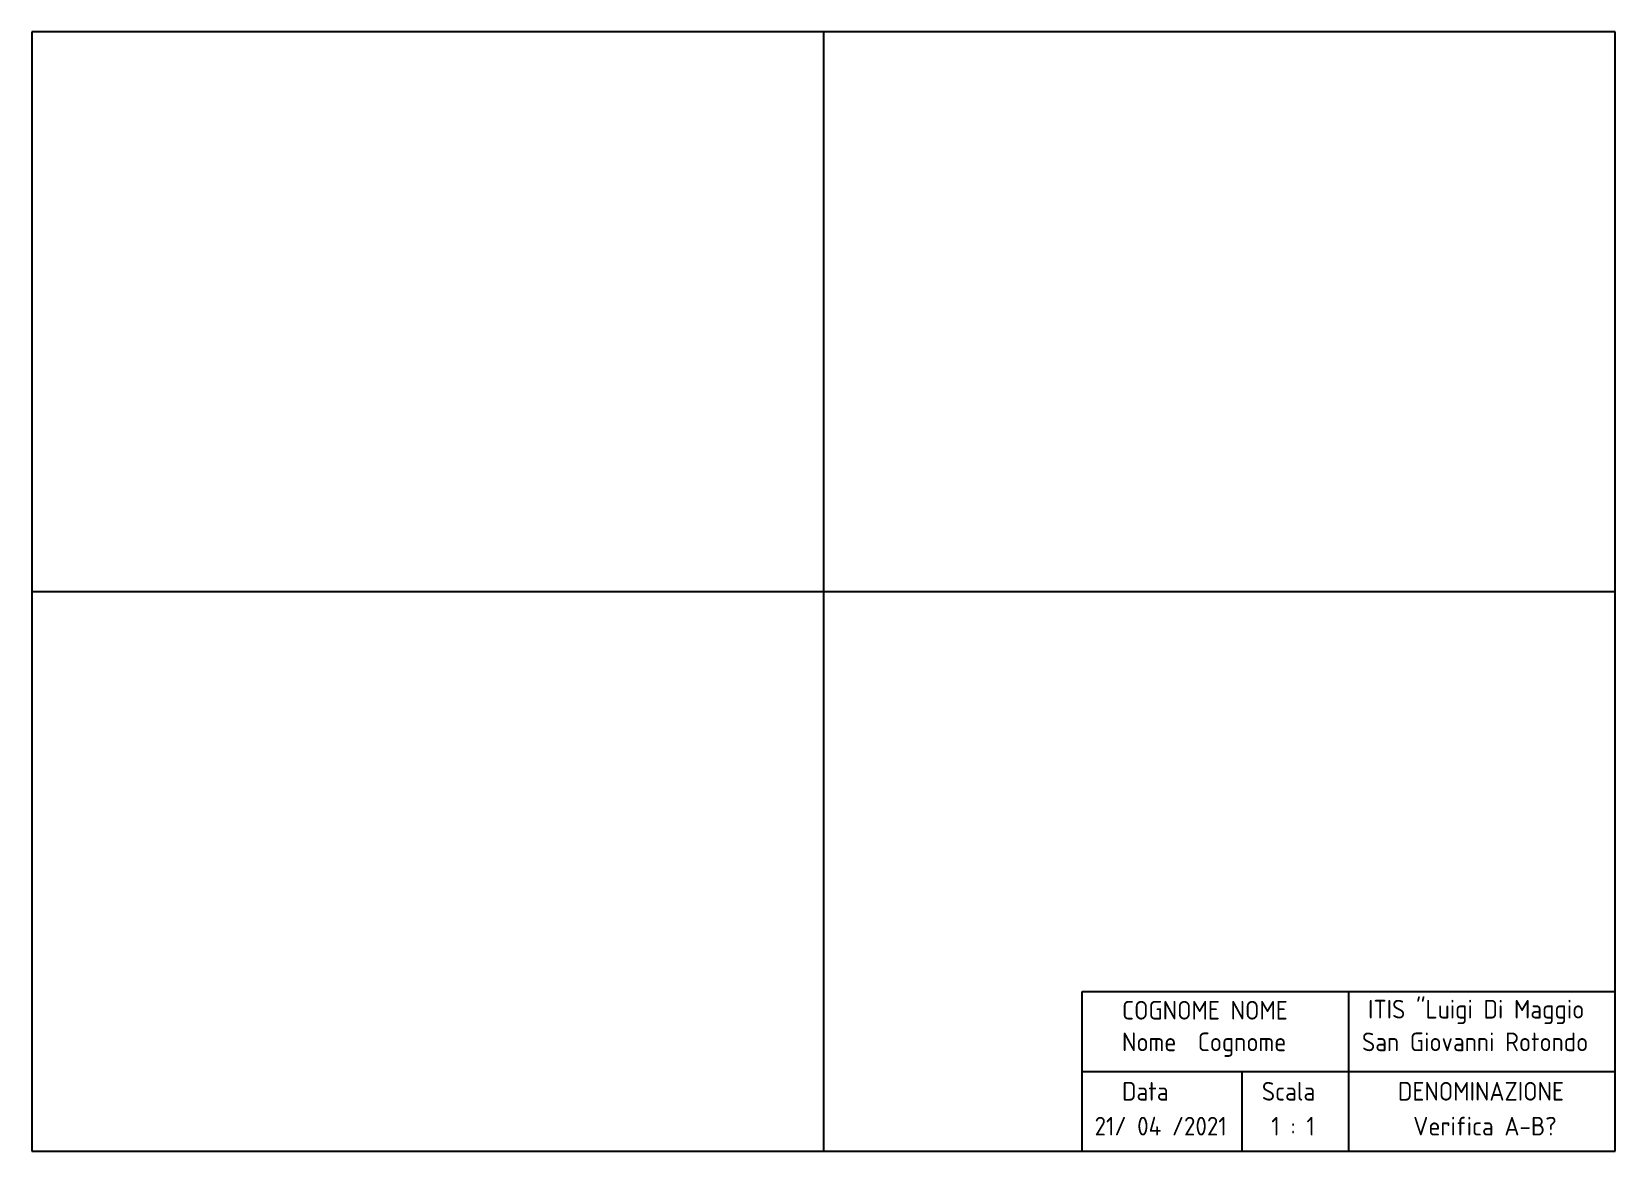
# Model space of a CAD drawing. Header units: millimetres. Extents: x 0 to 297, y 0 to 210.
import ezdxf

# ---------------------------------------------------------------- set-up
doc = ezdxf.new("R2010")
doc.units = ezdxf.units.MM
doc.styles.get("Standard").update_dxf_attribs({"font": 'arial.ttf'})

msp = doc.modelspace()

# ---------------------------------------------------------------- linework, layer by layer
for p, q in [((297, 210), (0, 210)), ((0, 210), (0, 0)), ((148.5, 210), (148.5, 0)), ((297, 0), (297, 210)), ((0, 105), (297, 105)), ((197, 0), (197, 30)), ((197, 30), (297, 30)), ((247, 0), (247, 30)), ((197, 15), (297, 15)), ((227, 0), (227, 15)), ((0, 0), (297, 0))]:
    msp.add_line(p, q)

# ---------------------------------------------------------------- texts
at = {"char_height": 3.5, "attachment_point": 1}
for s, insert, width in [('{\\Fisocp.shx;COGNOME NOME}', (204.48, 28.21), 40.9996), ('{\\Fisocp.shx;ITIS "Luigi Di Maggio}', (250.62, 28.41), 40.9996), ('{\\Fisocp.shx;Nome  Cognome}', (204.48, 22.28), 40.9996), ('{\\Fisocp.shx;San Giovanni Rotondo}', (249.49, 22.28), 46.8035), ('{\\Fisocp.shx;Data}', (204.48, 13.01), 40.9996), ('{\\Fisocp.shx;Scala}', (230.71, 13.01), 17.2097), ('{\\Fisocp.shx;DENOMINAZIONE}', (256.23, 13.01), 28.0194), ('{\\Fisocp.shx;21/ 04 /2021}', (199.34, 6.47), 30.6637), ('{\\Fisocp.shx;1 : 1}', (232.48, 6.47), 31.032), ('\\pxqc;{\\Fisocp.shx;Verifica A-B?}', (250.38, 6.47), 44.3226)]:
    msp.add_mtext(s, dxfattribs=dict(at, insert=insert, width=width))

doc.saveas('drawing.dxf')
